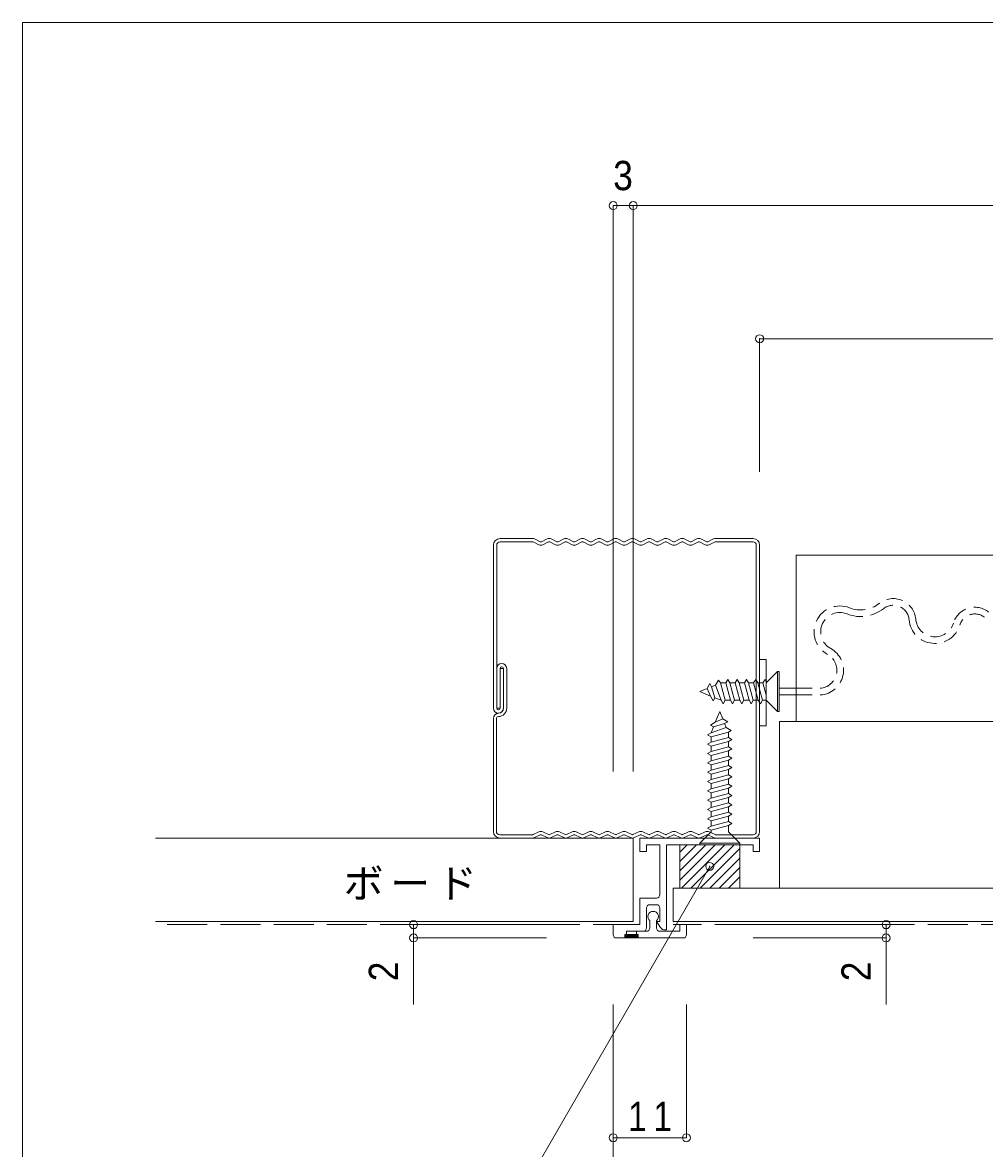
# Model space of a CAD drawing. Units: millimetres on the paper, with parts at other scales. Extents: x -141 to 141, y -98 to 98.
# Drawn here: x -141 to -68.7, y 12.9 to 97.5 of the extents above; entities that cross this region are included whole.
import ezdxf
from ezdxf.enums import TextEntityAlignment as Align

# ---------------------------------------------------------------- set-up
doc = ezdxf.new("R2010")
doc.units = ezdxf.units.MM
doc.header["$PDMODE"] = 32
doc.header["$PDSIZE"] = 0.6
doc.linetypes.add('DASHED1', pattern=[1.8, 1.2, -0.6])
doc.linetypes.add('DASHED3', pattern=[4, 3, -1])
for name, color, linetype, lineweight in [('3-4_引出線字', 4, 'Continuous', 9), ('4-0_ＫＢ製品', 2, 'Continuous', 9), ('4-1_躯体', 3, 'Continuous', 9), ('4-2_ハッチ', 7, 'Continuous', 9), ('4-3_寸法', 4, 'Continuous', 9), ('4-4_引出線字', 4, 'Continuous', 9), ('4-8_他製品', 7, 'DASHED1', 9), ('4-9_他製品', 7, 'Continuous', 9), ('4-B', 7, 'Continuous', 9), ('F-0_図面枠', 5, 'Continuous', 9)]:
    doc.layers.add(name, color=color, linetype=linetype, lineweight=lineweight)
doc.layers.add('4-5_文字', color=7, linetype='Continuous')
doc.styles.add('HGｺﾞｼｯｸM', font='')
doc.styles.get('HGｺﾞｼｯｸM').set_extended_font_data('HGｺﾞｼｯｸM')

msp = doc.modelspace()

# ---------------------------------------------------------------- linework, layer by layer
at = {"layer": '3-4_引出線字'}
msp.add_point((-91.13, 13.75), dxfattribs=at)
at = {"layer": '4-0_ＫＢ製品'}
for p, q in [((-94.63, 35.25), (-94.63, 36.25)), ((-85.63, 36.25), (-94.63, 36.25)), ((-93.13, 35.75), (-94.13, 35.75)), ((-94.13, 35.25), (-94.13, 35.75)), ((-93.13, 32), (-93.13, 35.75)), ((-92.63, 29.35), (-92.63, 35.75)), ((-94.63, 35.25), (-94.13, 35.25)), ((-93.38, 31.75), (-94.63, 31.75)), ((-94.63, 29.75), (-94.63, 31.75)), ((-94.13, 29.5), (-94.13, 31)), ((-93.38, 31.25), (-93.88, 31.25)), ((-93.13, 30), (-93.13, 31)), ((-94.63, 29.75), (-96.63, 29.75)), ((-96.63, 29), (-96.63, 29.75)), ((-93.88, 30.038), (-93.88, 29.5)), ((-93.38, 29.5), (-93.38, 30.038)), ((-93.13, 30), (-93.38, 30)), ((-93.38, 30), (-93.075, 29.532)), ((-91.63, 29.75), (-91.63, 29.25)), ((-91.63, 29.75), (-91.13, 29.75)), ((-91.13, 29), (-91.13, 29.75)), ((-96.38, 28.75), (-95.755, 28.75)), ((-94.38, 29.25), (-95.63, 29.25)), ((-95.63, 29.25), (-95.63, 29)), ((-94.13, 29.25), (-94.88, 29.25)), ((-94.88, 29.25), (-94.88, 29)), ((-91.38, 28.75), (-94.755, 28.75)), ((-93.13, 29.25), (-91.63, 29.25)), ((-92.74, 29.35), (-92.63, 29.35))]:
    msp.add_line(p, q, dxfattribs=at)
for points in [[(-86.13, 35.25), (-86.13, 35.75), (-92.63, 35.75)], [(-86.13, 35.25), (-85.63, 35.25), (-85.63, 36.25)]]:
    msp.add_lwpolyline(points, dxfattribs=at)
for centre, radius, start, end in [((-93.38, 32), 0.25, 270, 0), ((-93.88, 31), 0.25, 90, 180), ((-93.63, 30.35), 0.4, 308.68222, 231.31784), ((-93.38, 31), 0.25, 0, 90), ((-96.38, 29), 0.25, 180, 270), ((-94.38, 29.5), 0.25, 270, 0), ((-94.13, 29.5), 0.25, 270, 0), ((-93.13, 29.5), 0.25, 180, 270), ((-92.74, 29.75), 0.4, 213.07763, 270), ((-91.38, 29), 0.25, 270, 0)]:
    msp.add_arc(centre, radius, start, end, dxfattribs=at)
at = {"layer": '4-1_躯体'}
for p, q in [((-131, 36.25), (-95.13, 36.25)), ((-95.13, 30), (-95.13, 36.25)), ((-92.13, 30), (-92.13, 32.5)), ((-10, 32.5), (-92.13, 32.5)), ((-131, 30), (-95.13, 30)), ((-92.13, 30), (-10, 30))]:
    msp.add_line(p, q, dxfattribs=at)
at = {"layer": '4-2_ハッチ'}
for p, q in [((-91.63, 33.08), (-88.96, 35.75)), ((-91.63, 33.787), (-89.667, 35.75)), ((-91.63, 34.494), (-90.374, 35.75)), ((-91.63, 35.201), (-91.081, 35.75)), ((-91.503, 32.5), (-88.253, 35.75)), ((-90.796, 32.5), (-87.546, 35.75)), ((-90.089, 32.5), (-87.13, 35.459)), ((-89.382, 32.5), (-87.13, 34.752)), ((-88.674, 32.5), (-87.13, 34.044)), ((-87.967, 32.5), (-87.13, 33.337)), ((-95.682, 29), (-95.755, 28.927)), ((-95.594, 29), (-95.755, 28.839)), ((-95.505, 29), (-95.755, 28.75)), ((-95.417, 29), (-95.667, 28.75)), ((-95.329, 29), (-95.579, 28.75)), ((-95.24, 29), (-95.49, 28.75)), ((-95.152, 29), (-95.402, 28.75)), ((-95.064, 29), (-95.314, 28.75)), ((-94.975, 29), (-95.225, 28.75)), ((-94.887, 29), (-95.137, 28.75)), ((-94.798, 29), (-95.048, 28.75)), ((-94.755, 28.955), (-94.96, 28.75)), ((-94.755, 28.867), (-94.872, 28.75)), ((-94.755, 28.778), (-94.783, 28.75))]:
    msp.add_line(p, q, dxfattribs=at)
at = {"layer": '4-3_寸法'}
for p, q in [((-96.63, 83.75), (-95.13, 83.75)), ((-96.63, 83.75), (-96.63, 41.25)), ((-95.13, 83.75), (-95.13, 41.25)), ((-95.13, 83.75), (-10, 83.75)), ((-85.63, 73.75), (-85.63, 63.75)), ((-85.63, 73.75), (-10, 73.75)), ((-111.63, 29.75), (-101.63, 29.75)), ((-111.63, 29.75), (-111.63, 23.75)), ((-76.13, 29.75), (-86.13, 29.75)), ((-76.13, 29.75), (-76.13, 23.75)), ((-111.63, 28.75), (-101.63, 28.75)), ((-76.13, 28.75), (-86.13, 28.75)), ((-96.63, 13.75), (-96.63, 23.75)), ((-91.13, 13.75), (-91.13, 23.75)), ((-96.63, 13.75), (-91.13, 13.75)), ((-96.63, 13.75), (-96.63, 3.75))]:
    msp.add_line(p, q, dxfattribs=at)
for p in [(-96.63, 83.75), (-95.13, 83.75), (-85.63, 73.75), (-111.63, 29.75), (-76.13, 29.75), (-111.63, 28.75), (-76.13, 28.75), (-96.63, 13.75)]:
    msp.add_point(p, dxfattribs=at)
at = {"layer": '4-4_引出線字'}
msp.add_line((-89.38, 34.125), (-106.917, 3.75), dxfattribs=at)
msp.add_point((-89.38, 34.125), dxfattribs=at)
at = {"layer": '4-8_他製品', "linetype": 'Continuous'}
for p, q in [((-85.13, 49.673), (-85.63, 49.673)), ((-85.13, 44.673), (-85.13, 49.673)), ((-84.168, 47.5), (-82.88, 47.5)), ((-84.168, 47), (-82.88, 47)), ((-85.13, 44.673), (-85.63, 44.673)), ((-91.63, 32.5), (-91.63, 35.75)), ((-87.13, 32.5), (-87.13, 35.75)), ((-94.755, 29), (-95.755, 29)), ((-95.755, 29), (-95.755, 28.75))]:
    msp.add_line(p, q, dxfattribs=at)
at = {"layer": '4-8_他製品'}
for p, q in [((-82.88, 47.5), (-81.054, 47.5)), ((-82.88, 47), (-81.054, 47))]:
    msp.add_line(p, q, dxfattribs=at)
at = {"layer": '4-8_他製品', "linetype": 'DASHED3'}
for p, q in [((-95.13, 29.75), (-131, 29.75)), ((-10, 29.75), (-92.13, 29.75))]:
    msp.add_line(p, q, dxfattribs=at)
at = {"layer": '4-8_他製品', "linetype": 'Continuous'}
for points in [[(-82.88, 45), (-82.88, 57.5), (-47.88, 57.5)], [(-84.13, 32.5), (-84.13, 45), (-9.13, 45)], [(-94.755, 29), (-94.755, 28.75), (-95.755, 28.75)]]:
    msp.add_lwpolyline(points, dxfattribs=at)
at = {"layer": '4-8_他製品'}
for centre, radius, start, end in [((-75.596, 52.541), 1.697, 5.07446, 128.37974), ((-79.603, 51.747), 1.941, 68.12532, 241.34006), ((-78.044, 55.631), 2.745, 248.12532, 308.37974), ((-78.044, 55.631), 2.245, 248.12532, 308.37974), ((-75.596, 52.541), 1.197, 5.07446, 128.37974), ((-69.469, 51.909), 1.677, 51.85732, 163.07054), ((-79.603, 51.747), 1.441, 68.12532, 241.34006), ((-72.461, 52.82), 1.951, 185.07446, 343.07054), ((-72.461, 52.82), 1.451, 185.07446, 343.07054), ((-69.469, 51.909), 1.177, 51.85732, 163.07054), ((-81.185, 48.853), 1.357, 274.046, 61.34006), ((-81.185, 48.853), 1.857, 274.046, 61.34006)]:
    msp.add_arc(centre, radius, start, end, dxfattribs=at)
at = {"layer": '4-9_他製品'}
for p, q in [((-102.689, 58.75), (-105.13, 58.75)), ((-102.689, 58.5), (-105.13, 58.5)), ((-102.646, 58.49), (-102.215, 58.284)), ((-102.538, 58.716), (-102.107, 58.51)), ((-102.021, 58.51), (-101.59, 58.716)), ((-101.913, 58.284), (-101.482, 58.49)), ((-101.396, 58.49), (-100.965, 58.284)), ((-101.288, 58.716), (-100.857, 58.51)), ((-100.771, 58.51), (-100.34, 58.716)), ((-100.663, 58.284), (-100.232, 58.49)), ((-100.146, 58.49), (-99.715, 58.284)), ((-100.038, 58.716), (-99.607, 58.51)), ((-99.521, 58.51), (-99.09, 58.716)), ((-99.413, 58.284), (-98.982, 58.49)), ((-98.896, 58.49), (-98.465, 58.284)), ((-98.788, 58.716), (-98.357, 58.51)), ((-98.271, 58.51), (-97.84, 58.716)), ((-98.163, 58.284), (-97.732, 58.49)), ((-97.646, 58.49), (-97.215, 58.284)), ((-97.538, 58.716), (-97.107, 58.51)), ((-97.021, 58.51), (-96.59, 58.716)), ((-96.913, 58.284), (-96.482, 58.49)), ((-96.396, 58.49), (-95.965, 58.284)), ((-96.288, 58.716), (-95.857, 58.51)), ((-95.771, 58.51), (-95.34, 58.716)), ((-95.663, 58.284), (-95.232, 58.49)), ((-95.146, 58.49), (-94.715, 58.284)), ((-95.038, 58.716), (-94.607, 58.51)), ((-94.521, 58.51), (-94.09, 58.716)), ((-94.413, 58.284), (-93.982, 58.49)), ((-93.896, 58.49), (-93.465, 58.284)), ((-93.788, 58.716), (-93.357, 58.51)), ((-93.271, 58.51), (-92.84, 58.716)), ((-93.163, 58.284), (-92.732, 58.49)), ((-92.646, 58.49), (-92.215, 58.284)), ((-92.538, 58.716), (-92.107, 58.51)), ((-92.021, 58.51), (-91.59, 58.716)), ((-91.913, 58.284), (-91.482, 58.49)), ((-91.396, 58.49), (-90.965, 58.284)), ((-91.288, 58.716), (-90.857, 58.51)), ((-90.771, 58.51), (-90.34, 58.716)), ((-90.663, 58.284), (-90.232, 58.49)), ((-90.146, 58.49), (-89.715, 58.284)), ((-90.038, 58.716), (-89.607, 58.51)), ((-89.521, 58.51), (-89.09, 58.716)), ((-89.413, 58.284), (-88.982, 58.49)), ((-86.13, 58.75), (-88.939, 58.75)), ((-86.13, 58.5), (-88.939, 58.5)), ((-105.63, 58.25), (-105.63, 46)), ((-105.38, 58.25), (-105.38, 46)), ((-85.88, 36.75), (-85.88, 58.25)), ((-85.63, 36.75), (-85.63, 58.25)), ((-105.13, 49), (-105.13, 46)), ((-105.13, 49), (-104.88, 49)), ((-104.88, 46), (-104.88, 49)), ((-104.63, 46), (-104.63, 49)), ((-105.13, 46), (-105.38, 46)), ((-105.63, 45.225), (-105.63, 36.75)), ((-105.405, 36.75), (-105.405, 45.225)), ((-105.155, 36.5), (-102.689, 36.5)), ((-102.646, 36.51), (-102.215, 36.716)), ((-102.538, 36.284), (-102.107, 36.49)), ((-102.021, 36.49), (-101.59, 36.284)), ((-101.913, 36.716), (-101.482, 36.51)), ((-101.396, 36.51), (-100.965, 36.716)), ((-101.288, 36.284), (-100.857, 36.49)), ((-100.771, 36.49), (-100.34, 36.284)), ((-100.663, 36.716), (-100.232, 36.51)), ((-100.146, 36.51), (-99.715, 36.716)), ((-100.038, 36.284), (-99.607, 36.49)), ((-99.521, 36.49), (-99.09, 36.284)), ((-99.413, 36.716), (-98.982, 36.51)), ((-98.896, 36.51), (-98.465, 36.716)), ((-98.788, 36.284), (-98.357, 36.49)), ((-98.271, 36.49), (-97.84, 36.284)), ((-98.163, 36.716), (-97.732, 36.51)), ((-97.646, 36.51), (-97.215, 36.716)), ((-97.538, 36.284), (-97.107, 36.49)), ((-97.021, 36.49), (-96.59, 36.284)), ((-96.913, 36.716), (-96.482, 36.51)), ((-96.396, 36.51), (-95.965, 36.716)), ((-96.288, 36.284), (-95.857, 36.49)), ((-95.771, 36.49), (-95.34, 36.284)), ((-95.663, 36.716), (-95.232, 36.51)), ((-95.146, 36.51), (-94.715, 36.716)), ((-95.038, 36.284), (-94.607, 36.49)), ((-94.521, 36.49), (-94.09, 36.284)), ((-94.413, 36.716), (-93.982, 36.51)), ((-93.896, 36.51), (-93.465, 36.716)), ((-93.788, 36.284), (-93.357, 36.49)), ((-93.271, 36.49), (-92.84, 36.284)), ((-93.163, 36.716), (-92.732, 36.51)), ((-92.646, 36.51), (-92.215, 36.716)), ((-92.538, 36.284), (-92.107, 36.49)), ((-92.021, 36.49), (-91.59, 36.284)), ((-91.913, 36.716), (-91.482, 36.51)), ((-91.396, 36.51), (-90.965, 36.716)), ((-91.288, 36.284), (-90.857, 36.49)), ((-90.771, 36.49), (-90.34, 36.284)), ((-90.663, 36.716), (-90.232, 36.51)), ((-90.146, 36.51), (-89.715, 36.716)), ((-90.038, 36.284), (-89.607, 36.49)), ((-89.521, 36.49), (-89.09, 36.284)), ((-89.413, 36.716), (-88.982, 36.51)), ((-88.939, 36.5), (-86.13, 36.5)), ((-102.689, 36.25), (-105.13, 36.25)), ((-86.13, 36.25), (-88.939, 36.25))]:
    msp.add_line(p, q, dxfattribs=at)
for centre, radius, start, end in [((-105.13, 58.25), 0.5, 90, 180), ((-105.13, 58.25), 0.25, 90, 180), ((-102.689, 58.4), 0.35, 64.45042, 90), ((-102.689, 58.4), 0.1, 64.45042, 90), ((-102.064, 58.6), 0.1, 244.45042, 295.54958), ((-101.439, 58.4), 0.35, 64.45042, 115.54958), ((-101.439, 58.4), 0.1, 64.45042, 115.54958), ((-100.814, 58.6), 0.1, 244.45042, 295.54958), ((-100.189, 58.4), 0.35, 64.45042, 115.54958), ((-100.189, 58.4), 0.1, 64.45042, 115.54958), ((-99.564, 58.6), 0.1, 244.45042, 295.54958), ((-98.939, 58.4), 0.35, 64.45042, 115.54958), ((-98.939, 58.4), 0.1, 64.45042, 115.54958), ((-98.314, 58.6), 0.1, 244.45042, 295.54958), ((-97.689, 58.4), 0.35, 64.45042, 115.54958), ((-97.689, 58.4), 0.1, 64.45042, 115.54958), ((-97.064, 58.6), 0.1, 244.45042, 295.54958), ((-96.439, 58.4), 0.35, 64.45042, 115.54958), ((-96.439, 58.4), 0.1, 64.45042, 115.54958), ((-95.814, 58.6), 0.1, 244.45042, 295.54958), ((-95.189, 58.4), 0.35, 64.45042, 115.54958), ((-95.189, 58.4), 0.1, 64.45042, 115.54958), ((-94.564, 58.6), 0.1, 244.45042, 295.54958), ((-93.939, 58.4), 0.35, 64.45042, 115.54958), ((-93.939, 58.4), 0.1, 64.45042, 115.54958), ((-93.314, 58.6), 0.1, 244.45042, 295.54958), ((-92.689, 58.4), 0.35, 64.45042, 115.54958), ((-92.689, 58.4), 0.1, 64.45042, 115.54958), ((-92.064, 58.6), 0.1, 244.45042, 295.54958), ((-91.439, 58.4), 0.35, 64.45042, 115.54958), ((-91.439, 58.4), 0.1, 64.45042, 115.54958), ((-90.814, 58.6), 0.1, 244.45042, 295.54958), ((-90.189, 58.4), 0.35, 64.45042, 115.54958), ((-90.189, 58.4), 0.1, 64.45042, 115.54958), ((-89.564, 58.6), 0.1, 244.45042, 295.54958), ((-88.939, 58.4), 0.35, 90, 115.54958), ((-88.939, 58.4), 0.1, 90, 115.54958), ((-86.13, 58.25), 0.5, 0, 90), ((-86.13, 58.25), 0.25, 0, 90), ((-102.064, 58.6), 0.35, 244.45042, 295.54958), ((-100.814, 58.6), 0.35, 244.45042, 295.54958), ((-99.564, 58.6), 0.35, 244.45042, 295.54958), ((-98.314, 58.6), 0.35, 244.45042, 295.54958), ((-97.064, 58.6), 0.35, 244.45042, 295.54958), ((-95.814, 58.6), 0.35, 244.45042, 295.54958), ((-94.564, 58.6), 0.35, 244.45042, 295.54958), ((-93.314, 58.6), 0.35, 244.45042, 295.54958), ((-92.064, 58.6), 0.35, 244.45042, 295.54958), ((-90.814, 58.6), 0.35, 244.45042, 295.54958), ((-89.564, 58.6), 0.35, 244.45042, 295.54958), ((-105.005, 49), 0.375, 0, 180), ((-105.005, 49), 0.125, 0, 180), ((-105.255, 46), 0.375, 180, 0), ((-105.255, 46), 0.125, 180, 0), ((-105.255, 46), 0.625, 270, 0), ((-105.255, 46), 0.375, 271.84857, 0), ((-105.23, 45.225), 0.4, 91.84857, 180), ((-105.255, 45.225), 0.15, 90, 180), ((-105.13, 36.75), 0.5, 180, 270), ((-105.155, 36.75), 0.25, 180, 270), ((-102.689, 36.6), 0.1, 270, 295.54958), ((-102.064, 36.4), 0.35, 64.45042, 115.54958), ((-102.064, 36.4), 0.1, 64.45042, 115.54958), ((-101.439, 36.6), 0.1, 244.45042, 295.54958), ((-100.814, 36.4), 0.35, 64.45042, 115.54958), ((-100.814, 36.4), 0.1, 64.45042, 115.54958), ((-100.189, 36.6), 0.1, 244.45042, 295.54958), ((-99.564, 36.4), 0.35, 64.45042, 115.54958), ((-99.564, 36.4), 0.1, 64.45042, 115.54958), ((-98.939, 36.6), 0.1, 244.45042, 295.54958), ((-98.314, 36.4), 0.35, 64.45042, 115.54958), ((-98.314, 36.4), 0.1, 64.45042, 115.54958), ((-97.689, 36.6), 0.1, 244.45042, 295.54958), ((-97.064, 36.4), 0.35, 64.45042, 115.54958), ((-97.064, 36.4), 0.1, 64.45042, 115.54958), ((-96.439, 36.6), 0.1, 244.45042, 295.54958), ((-95.814, 36.4), 0.35, 64.45042, 115.54958), ((-95.814, 36.4), 0.1, 64.45042, 115.54958), ((-95.189, 36.6), 0.1, 244.45042, 295.54958), ((-94.564, 36.4), 0.35, 64.45042, 115.54958), ((-94.564, 36.4), 0.1, 64.45042, 115.54958), ((-93.939, 36.6), 0.1, 244.45042, 295.54958), ((-93.314, 36.4), 0.35, 64.45042, 115.54958), ((-93.314, 36.4), 0.1, 64.45042, 115.54958), ((-92.689, 36.6), 0.1, 244.45042, 295.54958), ((-92.064, 36.4), 0.35, 64.45042, 115.54958), ((-92.064, 36.4), 0.1, 64.45042, 115.54958), ((-91.439, 36.6), 0.1, 244.45042, 295.54958), ((-90.814, 36.4), 0.35, 64.45042, 115.54958), ((-90.814, 36.4), 0.1, 64.45042, 115.54958), ((-90.189, 36.6), 0.1, 244.45042, 295.54958), ((-89.564, 36.4), 0.35, 64.45042, 115.54958), ((-89.564, 36.4), 0.1, 64.45042, 115.54958), ((-88.939, 36.6), 0.1, 244.45042, 270), ((-86.13, 36.75), 0.25, 270, 0), ((-86.13, 36.75), 0.5, 270, 0), ((-102.689, 36.6), 0.35, 270, 295.54958), ((-101.439, 36.6), 0.35, 244.45042, 295.54958), ((-100.189, 36.6), 0.35, 244.45042, 295.54958), ((-98.939, 36.6), 0.35, 244.45042, 295.54958), ((-97.689, 36.6), 0.35, 244.45042, 295.54958), ((-96.439, 36.6), 0.35, 244.45042, 295.54958), ((-95.189, 36.6), 0.35, 244.45042, 295.54958), ((-93.939, 36.6), 0.35, 244.45042, 295.54958), ((-92.689, 36.6), 0.35, 244.45042, 295.54958), ((-91.439, 36.6), 0.35, 244.45042, 295.54958), ((-90.189, 36.6), 0.35, 244.45042, 295.54958), ((-88.939, 36.6), 0.35, 244.45042, 270)]:
    msp.add_arc(centre, radius, start, end, dxfattribs=at)
at = {"layer": '4-B'}
for p, q in [((-84.28, 48.75), (-85.13, 47.9)), ((-84.28, 48.75), (-84.28, 45.75)), ((-84.168, 48.75), (-84.28, 48.75)), ((-84.168, 48.75), (-84.168, 45.75)), ((-88.935, 47.745), (-89.236, 47.62)), ((-88.18, 47.9), (-88.576, 47.9)), ((-87.48, 47.9), (-87.876, 47.9)), ((-86.78, 47.9), (-87.176, 47.9)), ((-86.08, 47.9), (-86.476, 47.9)), ((-85.38, 47.9), (-85.776, 47.9)), ((-85.38, 47.9), (-85.228, 48.163)), ((-85.13, 46.973), (-85.38, 47.9)), ((-85.228, 48.163), (-85.13, 47.993)), ((-85.13, 48.027), (-85.124, 48.054)), ((-88.53, 46.6), (-88.986, 46.776)), ((-87.83, 46.6), (-88.226, 46.6)), ((-87.13, 46.6), (-87.526, 46.6)), ((-86.43, 46.6), (-86.826, 46.6)), ((-85.73, 46.6), (-86.126, 46.6)), ((-85.13, 46.6), (-85.426, 46.6)), ((-84.28, 45.75), (-85.13, 46.6)), ((-84.168, 45.75), (-84.28, 45.75)), ((-88.135, 44.555), (-88.26, 44.856)), ((-89.28, 44.149), (-89.104, 44.606)), ((-87.98, 43.799), (-87.98, 44.196)), ((-89.28, 43.449), (-89.28, 43.846)), ((-89.28, 42.749), (-89.28, 43.146)), ((-87.98, 43.099), (-87.98, 43.496)), ((-89.28, 42.049), (-89.28, 42.446)), ((-87.98, 42.399), (-87.98, 42.796)), ((-89.28, 41.349), (-89.28, 41.746)), ((-87.98, 41.699), (-87.98, 42.096)), ((-89.28, 40.649), (-89.28, 41.046)), ((-87.98, 40.999), (-87.98, 41.396)), ((-87.98, 40.299), (-87.98, 40.696)), ((-89.28, 39.949), (-89.28, 40.346)), ((-87.98, 39.599), (-87.98, 39.996)), ((-89.28, 39.249), (-89.28, 39.646)), ((-89.28, 38.549), (-89.28, 38.946)), ((-87.98, 38.899), (-87.98, 39.296)), ((-89.28, 37.849), (-89.28, 38.246)), ((-87.98, 38.199), (-87.98, 38.596)), ((-89.28, 37.546), (-89.28, 37.149)), ((-87.98, 37.896), (-87.98, 37.499)), ((-90.13, 35.863), (-89.28, 36.713)), ((-89.28, 36.846), (-89.28, 36.713)), ((-87.98, 37.196), (-87.98, 36.713)), ((-87.13, 35.863), (-87.98, 36.713)), ((-90.13, 35.863), (-87.13, 35.863)), ((-90.13, 35.75), (-90.13, 35.863)), ((-90.13, 35.75), (-87.13, 35.75)), ((-87.13, 35.75), (-87.13, 35.863))]:
    msp.add_line(p, q, dxfattribs=at)
for points in [[(-89.334, 46.92), (-90.13, 47.25), (-89.584, 47.476)], [(-88.96, 44.954), (-88.63, 45.75), (-88.404, 45.204)]]:
    msp.add_lwpolyline(points, dxfattribs=at)
for points in [[(-89.118, 46.547), (-89.334, 46.92), (-89.584, 47.476), (-89.368, 47.85), (-89.236, 47.62), (-88.986, 46.776)], [(-88.53, 46.6), (-88.935, 47.745), (-88.72, 48.118), (-88.576, 47.9), (-88.226, 46.6), (-88.378, 46.338)], [(-87.876, 47.9), (-87.526, 46.6), (-87.678, 46.338), (-87.83, 46.6), (-88.18, 47.9), (-88.028, 48.163)], [(-87.176, 47.9), (-86.826, 46.6), (-86.978, 46.338), (-87.13, 46.6), (-87.48, 47.9), (-87.328, 48.163)], [(-86.476, 47.9), (-86.126, 46.6), (-86.278, 46.338), (-86.43, 46.6), (-86.78, 47.9), (-86.628, 48.163)], [(-85.776, 47.9), (-85.426, 46.6), (-85.578, 46.338), (-85.73, 46.6), (-86.08, 47.9), (-85.928, 48.163)], [(-89.333, 44.738), (-88.96, 44.954), (-88.404, 45.204), (-88.03, 44.988), (-88.26, 44.856), (-89.104, 44.606)], [(-89.28, 44.149), (-88.135, 44.555), (-87.762, 44.339), (-87.98, 44.196), (-89.28, 43.846), (-89.543, 43.998)], [(-87.98, 43.496), (-89.28, 43.146), (-89.543, 43.298), (-89.28, 43.449), (-87.98, 43.799), (-87.718, 43.648)], [(-87.98, 42.796), (-89.28, 42.446), (-89.543, 42.598), (-89.28, 42.749), (-87.98, 43.099), (-87.718, 42.948)], [(-87.98, 42.096), (-89.28, 41.746), (-89.543, 41.898), (-89.28, 42.049), (-87.98, 42.399), (-87.718, 42.248)], [(-87.98, 41.396), (-89.28, 41.046), (-89.543, 41.198), (-89.28, 41.349), (-87.98, 41.699), (-87.718, 41.548)], [(-87.98, 40.696), (-89.28, 40.346), (-89.543, 40.498), (-89.28, 40.649), (-87.98, 40.999), (-87.718, 40.848)], [(-87.98, 39.996), (-89.28, 39.646), (-89.543, 39.798), (-89.28, 39.949), (-87.98, 40.299), (-87.718, 40.148)], [(-87.98, 39.296), (-89.28, 38.946), (-89.543, 39.098), (-89.28, 39.249), (-87.98, 39.599), (-87.718, 39.448)], [(-87.98, 38.596), (-89.28, 38.246), (-89.543, 38.398), (-89.28, 38.549), (-87.98, 38.899), (-87.718, 38.748)], [(-87.98, 37.896), (-89.28, 37.546), (-89.543, 37.698), (-89.28, 37.849), (-87.98, 38.199), (-87.718, 38.048)], [(-87.98, 37.196), (-89.28, 36.846), (-89.543, 36.998), (-89.28, 37.149), (-87.98, 37.499), (-87.718, 37.348)]]:
    msp.add_lwpolyline(points, close=True, dxfattribs=at)
at = {"layer": 'F-0_図面枠'}
for p, q in [((-141, 97.5), (141, 97.5)), ((-141, -97.5), (-141, 97.5))]:
    msp.add_line(p, q, dxfattribs=at)

# ---------------------------------------------------------------- texts
at = {"layer": '4-3_寸法', "color": 7, "style": 'HGｺﾞｼｯｸM', "width": 0.9}
msp.add_text('3', height=2.199, dxfattribs=at).set_placement((-96.63, 84.25), align=Align.BOTTOM_LEFT)
for p in [(-112.13, 25.5), (-76.63, 25.5)]:
    msp.add_text('2', height=2.199, rotation=90, dxfattribs=at).set_placement(p, align=Align.BOTTOM_LEFT)
at = {"layer": '4-3_寸法', "color": 7, "insert": (-95.505, 14.25), "char_height": 2.199, "attachment_point": 7, "style": 'HGｺﾞｼｯｸM'}
msp.add_mtext('\\T1.36;\\W0.85;11', dxfattribs=at)
at = {"layer": '4-5_文字', "insert": (-116.88, 31.625), "char_height": 2.199, "attachment_point": 7, "style": 'HGｺﾞｼｯｸM'}
msp.add_mtext('\\T1.17;ボード', dxfattribs=at)

doc.saveas('drawing.dxf')
